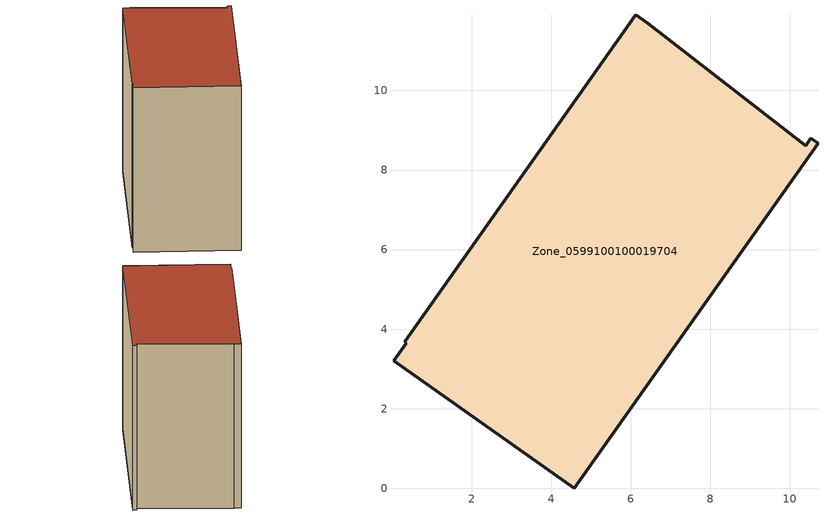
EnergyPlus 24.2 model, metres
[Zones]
Zone_0599100100019704
 floor ground (C_G): 0.04,3.21 0.36,3.65 0.31,3.68 6.13,11.9 6.43,11.7 10.39,8.61 10.53,8.8 10.71,8.67 4.58,0 z3.99
 wall outside (C_F): 6.43,11.7 6.13,11.9 0.31,3.68 0.36,3.65 0.04,3.21 4.58,0 10.71,8.67 10.53,8.8 10.39,8.61 6.43,11.7 z3.99:13.19
 roof outside (C_R): 10.39,8.61 6.43,11.7 6.13,11.9 0.31,3.68 0.36,3.65 0.04,3.21 4.58,0 10.71,8.67 10.53,8.8 z13.19
[BUILDING]
Pand.0599100100019704: North Axis=0; Terrain=City; Loads Convergence Tolerance Value=0.04; Temperature Convergence Tolerance Value=0.4; Solar Distribution=FullExterior; Maximum Number of Warmup Days=25; Minimum Number of Warmup Days=1
[Site:Location]
Rotterdam.The.Hague.AP_ZH_NLD Design_Conditions: Latitude=51.96; Longitude=4.45; Time Zone=1; Elevation=-4.5
[SITE:GROUNDTEMPERATURE:BUILDINGSURFACE]
18, 18, 18, 18, 18, 18, 18, 18, 18, 18, 18, 18
[MATERIAL] Thermal Absorptance=0.9; Solar Absorptance=0.7; Visible Absorptance=0.7
Name | Roughness | Thickness | Conductivity | Density | Specific Heat
G.TC.2015-2018 | MediumSmooth | 0.15 | 0.0428571 | 540 | 1210
F.TC.2015-2018 | Rough | 0.3 | 0.0666667 | 1920 | 840
R.TC.2015-2018 | MediumRough | 0.2 | 0.0333333 | 1500 | 1000
[CONSTRUCTION]
C_G: G.TC.2015-2018
C_F: F.TC.2015-2018
C_R: R.TC.2015-2018
[ZONE]
Zone_0599100100019704: Type=1; Multiplier=1; Ceiling Height=Autocalculate; Volume=Autocalculate; Floor Area=autocalculate; Part of Total Floor Area=Yes
[ZONEINFILTRATION:DESIGNFLOWRATE]
Infil_Zone_0599100100019704: Zone or ZoneList or Space or SpaceList=Zone_0599100100019704; Schedule=AlwaysOn; Design Flow Rate Calculation Method=Flow/Area; Flow Rate per Floor Area=0.0015; Constant Term Coefficient=1; Temperature Term Coefficient=0; Velocity Term Coefficient=0; Velocity Squared Term Coefficient=0
[HVACTEMPLATE:ZONE:IDEALLOADSAIRSYSTEM]
Zone_0599100100019704: Maximum Heating Supply Air Temperature=50; Minimum Cooling Supply Air Temperature=13; Maximum Heating Supply Air Humidity Ratio=0.0156; Minimum Cooling Supply Air Humidity Ratio=0.0077; Heating Limit=NoLimit; Cooling Limit=NoLimit; Dehumidification Control Type=ConstantSensibleHeatRatio; Cooling Sensible Heat Ratio=0.7; Dehumidification Setpoint=60; Humidification Control Type=None; Humidification Setpoint=30; Outdoor Air Method=None; Outdoor Air Flow Rate per Person=0.00944; Outdoor Air Flow Rate per Zone Floor Area=0; Outdoor Air Flow Rate per Zone=0; Demand Controlled Ventilation Type=None; Outdoor Air Economizer Type=NoEconomizer; Heat Recovery Type=None; Sensible Heat Recovery Effectiveness=0.7; Latent Heat Recovery Effectiveness=0.65
[ZONECONTROL:THERMOSTAT]
ThermostatControl_Zone_0599100100019704: Zone or ZoneList=Zone_0599100100019704; Control Type Schedule=DualSetpointControlType; Control 1=Thermostat_Zone_0599100100019704; Temperature Difference Between Cutout And Setpoint=0
[THERMOSTATSETPOINT:DUALSETPOINT]
Thermostat_Zone_0599100100019704: Heating Setpoint Temperature Schedule=HeatingSetpoint_Zone_0599100100019704; Cooling Setpoint Temperature Schedule=CoolingSetpoint_Zone_0599100100019704
[SCHEDULE:COMPACT]
HeatingSetpoint_Zone_0599100100019704: Through: 12/31, For: AllDays, Until: 24:00, 21
CoolingSetpoint_Zone_0599100100019704: Through: 12/31, For: AllDays, Until: 24:00, 24
DualSetpointControlType: Through: 12/31, For: AllDays, Until: 24:00, 4
AlwaysOn: Through: 12/31, For: AllDays, Until: 24:00, 1
